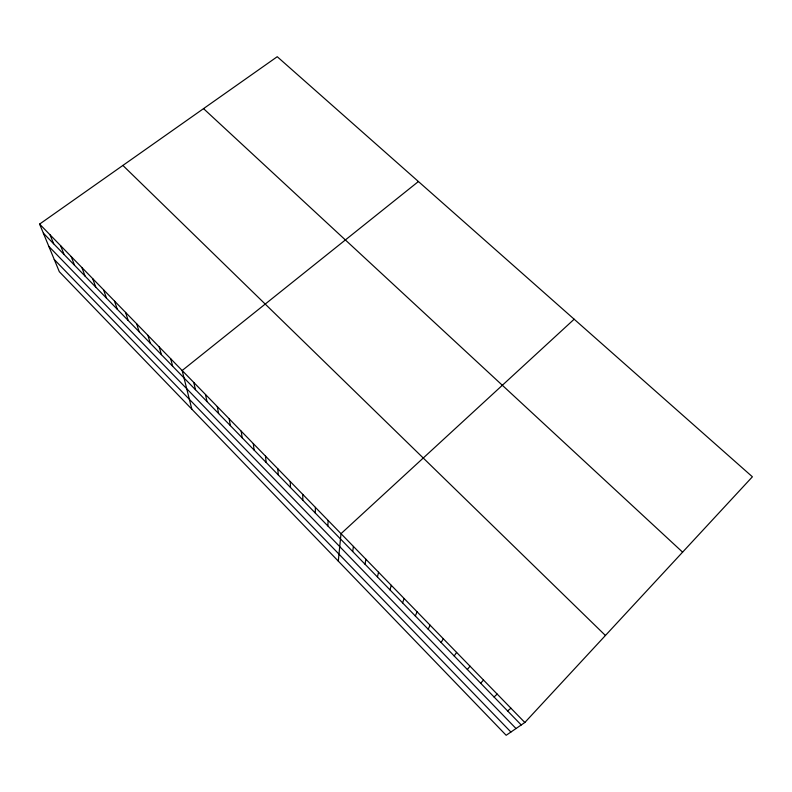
<?xml version="1.0" encoding="UTF-8"?>
<svg xmlns="http://www.w3.org/2000/svg" width="792" height="792" viewBox="0 0 792 792"><rect width="100%" height="100%" fill="white"/><g stroke="black" fill="none" stroke-linecap="round" stroke-linejoin="round"><path stroke-width="1.19" d="M315.275 513.008L315.404 507.375M327.829 525.928L328.145 520.463M338.293 561.122L341.005 533.679L574.16 319.216M352.697 551.519L353.42 546.421M365.013 564.191L365.934 559.281M377.438 576.972L378.556 572.24M389.951 589.862L391.288 585.318M402.583 602.861L404.128 598.504M415.325 615.968L417.077 611.81M428.165 629.185L430.135 625.225M441.114 642.51L443.312 638.758M454.182 655.964L456.608 652.41M467.359 669.517L470.012 666.181M480.655 683.199L483.536 680.071M524.839 722.492L752.4 476.794L277.24 56.717L39.6 224.096L59.311 271.696L506.167 735.283L524.839 722.492L39.6 224.096M494.06 697L497.188 694.089M418.414 181.526L182.16 370.517L191.842 409.197M507.593 710.919L510.949 708.226M203.534 108.633L682.595 552.153M122.889 165.429L605.425 635.481M43.362 233.185L521.235 724.957M48.847 246.431L516.018 728.531M54.262 259.519L510.899 732.036M50.044 234.818L53.678 243.797M60.578 245.639L64.073 254.489M71.181 256.539L74.547 265.27M81.883 267.518L85.1 276.141M92.664 278.596L95.743 287.09M103.534 289.763L106.474 298.129M114.494 301.019L117.285 309.256M125.542 312.365L128.185 320.473M136.679 323.809L139.164 331.779M147.916 335.343L150.242 343.174M159.232 346.975L161.41 354.668M170.646 358.697L172.666 366.25M193.773 382.437L195.456 389.704M205.475 394.465L206.999 401.574M217.275 406.583L218.632 413.553M229.175 418.81L230.353 425.621M241.184 431.145L242.184 437.788M253.291 443.579L254.113 450.064M265.498 456.113L266.142 462.439M277.814 468.765L278.269 474.923M290.238 481.526L290.496 487.516M302.762 494.396L302.831 500.207"/></g></svg>
